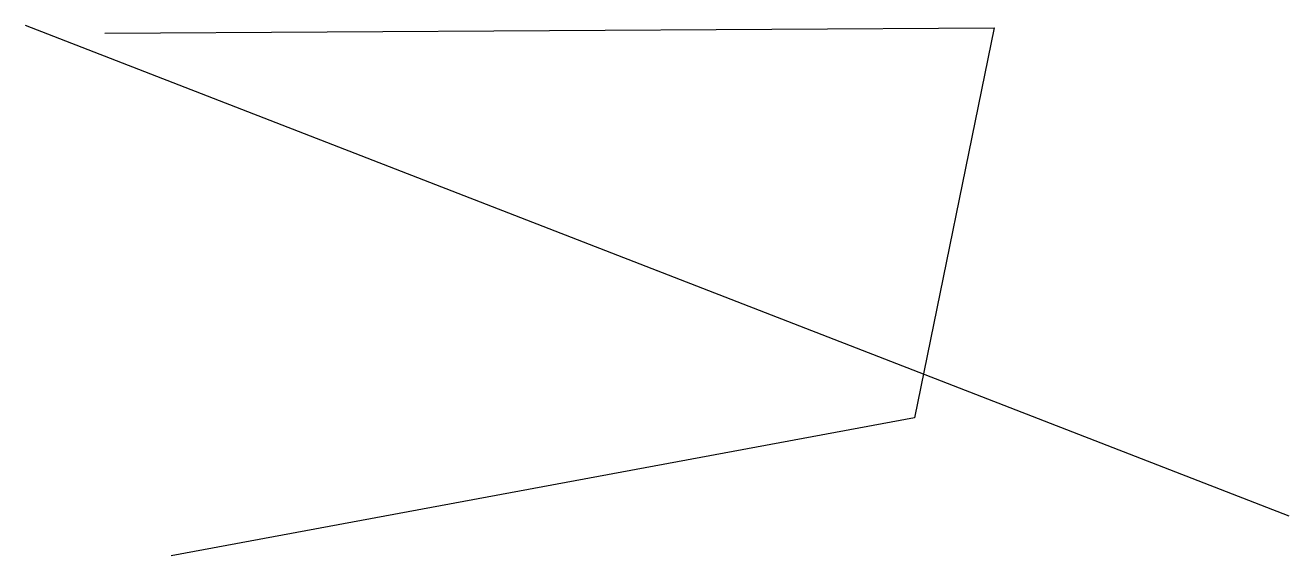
# Model space of a CAD drawing. Extents: x 119 to 500, y 777 to 937.
import ezdxf

# ---------------------------------------------------------------- set-up
doc = ezdxf.new("R2010")
doc.units = 0

msp = doc.modelspace()

# ---------------------------------------------------------------- linework, layer by layer
for points in [[(119, 936.76), (499.8, 788.76)], [(143, 934.36), (411, 935.96), (387, 818.36), (163, 776.76)]]:
    msp.add_lwpolyline(points)

doc.saveas('drawing.dxf')
